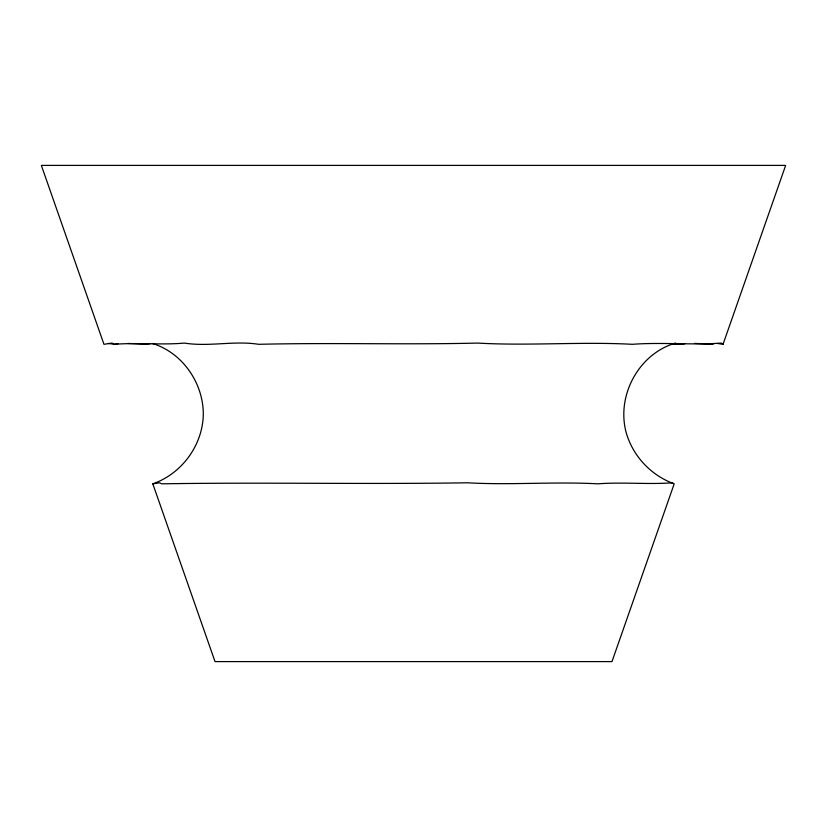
<?xml version="1.0" encoding="UTF-8"?>
<svg xmlns="http://www.w3.org/2000/svg" width="827" height="827" viewBox="0 0 827 827"><rect width="100%" height="100%" fill="white"/><g stroke="black" fill="none" stroke-linecap="round" stroke-linejoin="round"><path stroke-width="1.24" d="M723.036 344.311L785.65 165.4L41.35 165.4L103.964 344.311L111.965 343.081L114.519 344.311C137.851 342.419 160.955 345.148 184.38 343.081C209.004 346.999 234.072 340.435 258.737 344.311C331.699 342.554 404.558 344.828 477.53 343.081C529.084 345.996 580.854 341.52 632.376 344.311C662.065 342.089 691.972 345.231 721.33 343.081L723.036 344.311L717.319 343.432M675.7 342.998C638.63 353.739 616.125 395.771 626.225 432.759C633.017 456.349 651.262 475.577 674.201 483.826L611.98 661.6L215.02 661.6L152.799 483.826C182.105 473.654 203.111 444.709 203.318 413.5C202.946 382.529 182.343 352.664 152.426 343.463M714.187 343.484L712.481 344.311L694.577 343.401M118.013 343.567L114.519 344.311L108.192 343.432M684.87 343.691L681.562 344.311L671.514 343.991M152.799 483.826L159.539 482.792L161.678 483.826C263.399 482.203 365.472 484.395 467.431 482.792C510.848 485.253 554.452 481.479 597.838 483.826C622.855 481.955 648.037 484.612 672.764 482.792M150.225 343.691L145.438 344.311L127.875 343.443"/></g></svg>
